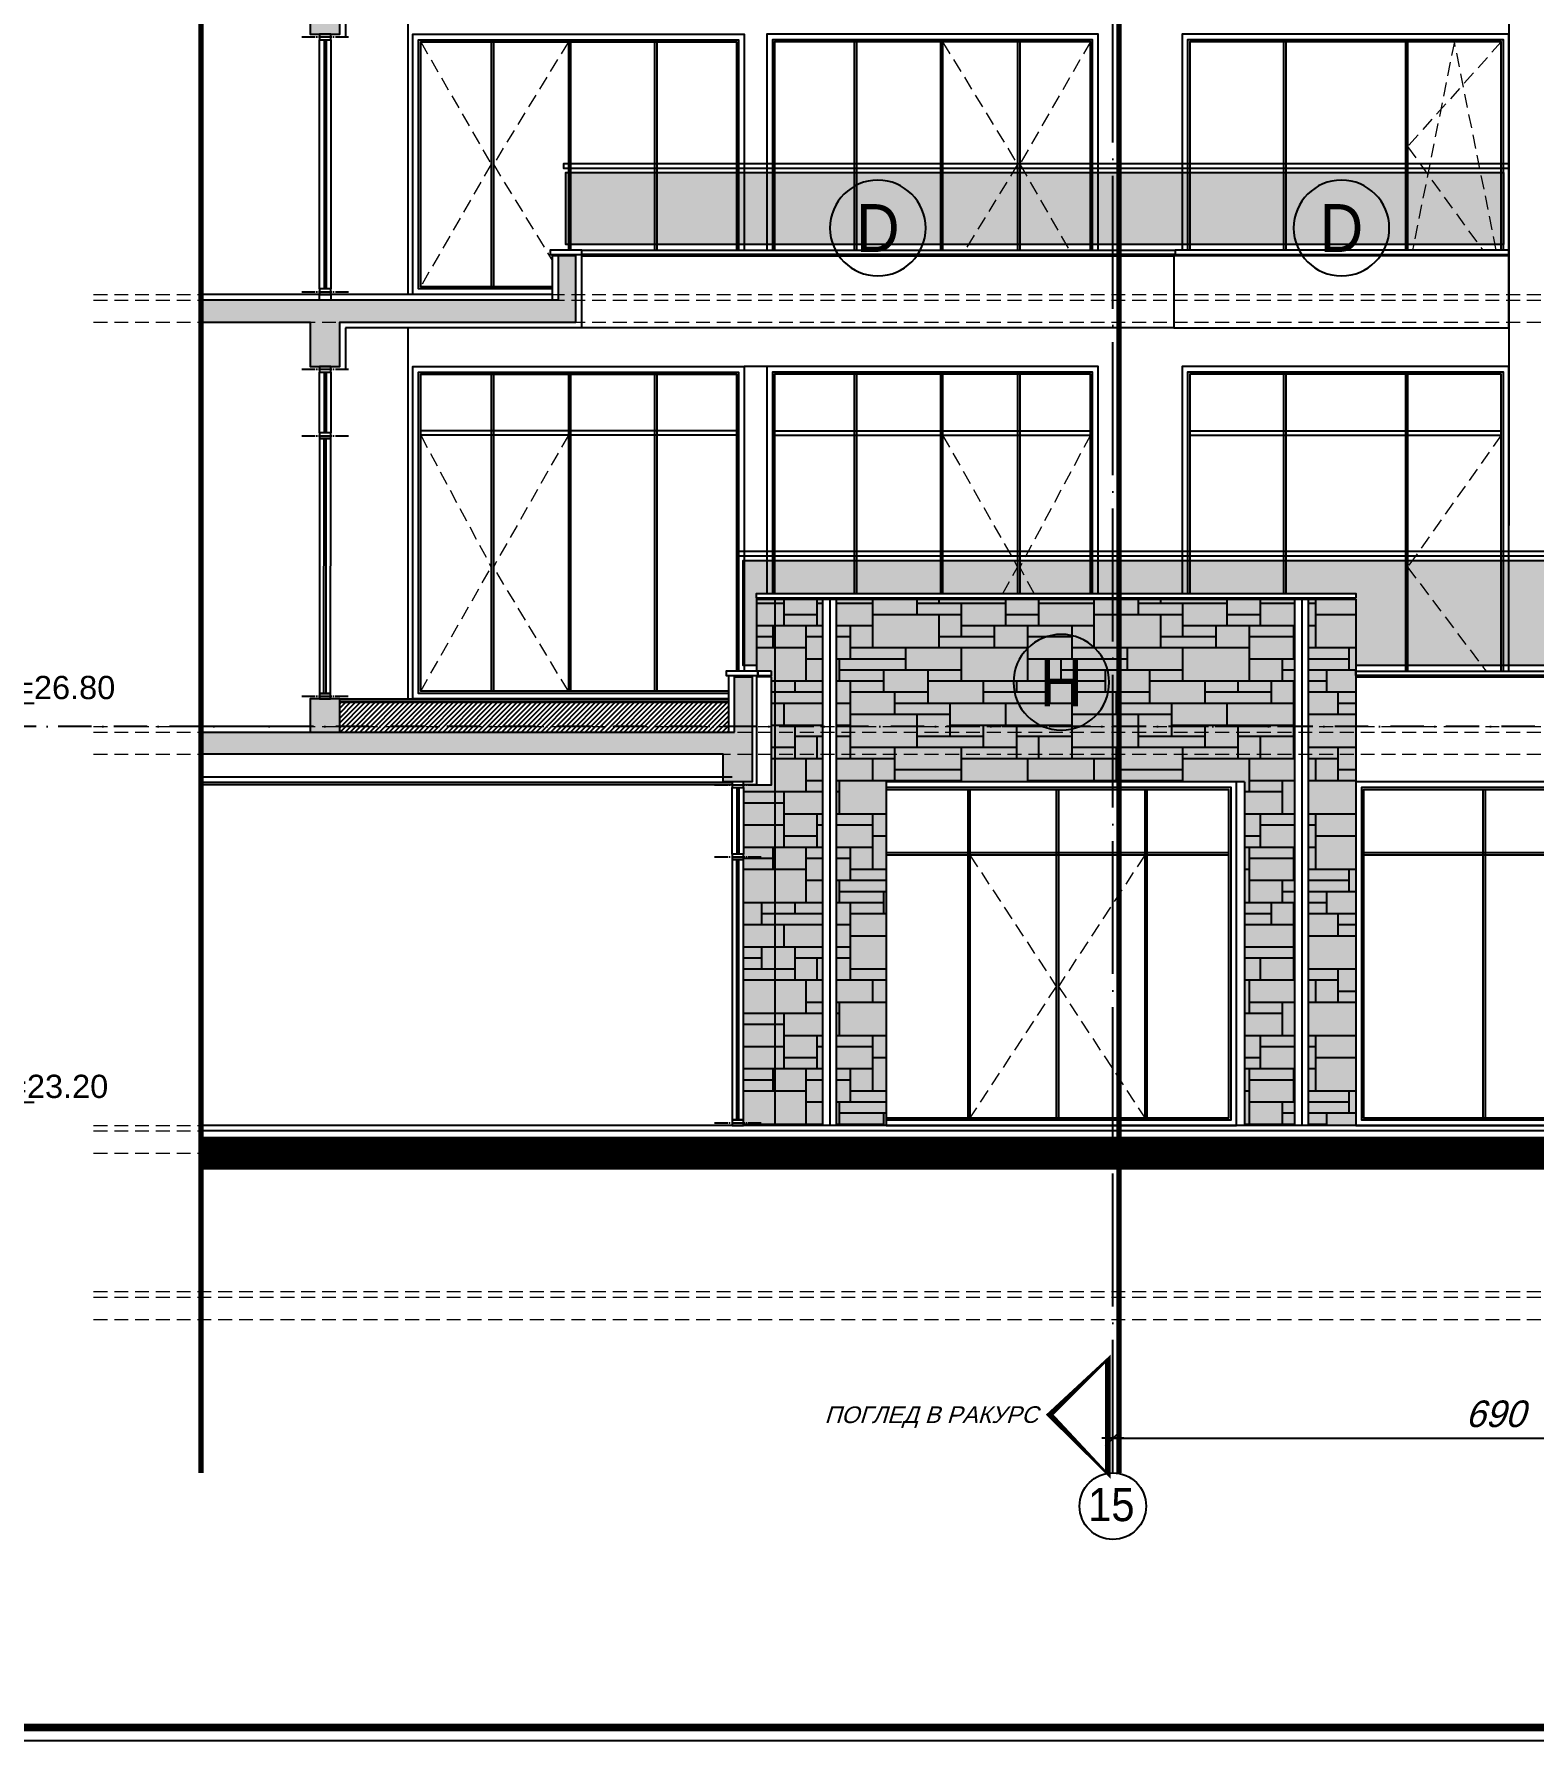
# Model space of a CAD drawing. Extents: x 9615146 to 9672346, y 4699603 to 4705703.
# Drawn here: x 9641663 to 9643017, y 4702703 to 4704244 of the extents above; entities that cross this region are included whole.
import ezdxf
from ezdxf.enums import TextEntityAlignment as Align

# ---------------------------------------------------------------- set-up
doc = ezdxf.new("R2010")
doc.units = 0
doc.header["$LTSCALE"] = 0.5
doc.header["$MEASUREMENT"] = 0
doc.header["$PDSIZE"] = -1
for name, pattern in [('ACAD_ISO04W100', [30, 24, -3, 0, -3]), ('DASHED', [0.75, 0.5, -0.25]), ('OSI1000', [5, 3, -1, 0, -1])]:
    doc.linetypes.add(name, pattern=pattern)
doc.layers.get('0').update_dxf_attribs({"color": 251, "linetype": 'CONTINUOUS'})
doc.layers.get('Defpoints').update_dxf_attribs({"color": 251, "linetype": 'CONTINUOUS'})
for name, color, linetype in [('_axis', 1, 'ACAD_ISO04W100'), ('_axis_num', 1, 'CONTINUOUS'), ('_dimension', 4, 'CONTINUOUS'), ('_dimension_evel', 4, 'CONTINUOUS'), ('_hatch', 9, 'CONTINUOUS'), ('_hatch_construction', 252, 'CONTINUOUS'), ('_table', 3, 'CONTINUOUS'), ('_text_spesif_window', 41, 'CONTINUOUS'), ('_text_table', 3, 'CONTINUOUS'), ('_view', 3, 'CONTINUOUS'), ('fasadi', 147, 'CONTINUOUS')]:
    doc.layers.add(name, color=color, linetype=linetype)
doc.layers.add('_punk', color=8, linetype='DASHED', lineweight=9)
doc.styles.add('HEB1', font='', dxfattribs={"width": 0.8, "oblique": 17})
doc.styles.add('POMESHTENIA', font='arial.ttf', dxfattribs={"width": 0.9})
doc.styles.add('WIN', font='swindos.shx', dxfattribs={"oblique": 17})
doc.styles.get('HEB1').set_extended_font_data('HebarU Cyr')
doc.dimstyles.new('dim_50', dxfattribs={"dimtxt": 24, "dimasz": 1, "dimexe": 30, "dimexo": 0, "dimgap": 10, "dimtad": 1, "dimdec": 1, "dimrnd": 0.5, "dimdsep": 46, "dimtxsty": 'WIN', "dimblk1": '1', "dimblk2": '1', "dimsah": 1, "dimcen": 15, "dimdle": 10, "dimse1": 1, "dimse2": 1, "dimadec": 0, "dimazin": 0, "dimtfac": 1, "dimtdec": 1, "dimtix": 1, "dimtmove": 2, "dimatfit": 3, "dimldrblk": '1', "dimfxl": 1, "dimtolj": 1, "dimarcsym": 0})
pattern_1 = [(0, (0, 2500), (1.5625, 3.125), [0, -3.125])]

# ---------------------------------------------------------------- blocks, each defined once
blk = doc.blocks.new('rtyre')
at = {"layer": '_dimension_evel', "ltscale": 20}
for p, q in [((-21.08991620464076, 37.79426300298655), (161.5563992843381, 37.79426284031797)), ((-21.08991621457972, 28.28064290881593), (-21.08991621457972, 26.78341123343125)), ((-21.08991621457972, 28.28064290881593), (2.484011929482222e-08, 28.28064289018948)), ((21.0899162642454, 28.28064287032612), (2.484011929482222e-08, 28.28064289018948)), ((21.0899162642454, 28.28064287032612), (21.08991626175703, 26.78341119617835)), ((-25.98991621100868, 21.88341124133149), (-43.67999989444797, 21.88341125623265)), ((-43.67999989444797, 21.88341125623265), (0, 0)), ((43.67999993170088, 21.88341117924574), (0, 0)), ((25.98991624826158, 21.88341119538381), (43.67999993170088, 21.88341117924574))]:
    blk.add_line(p, q, dxfattribs=at)
for centre, major_axis, ratio, start_param, end_param in [((-25.98991620603192, 26.78341123839346), (3.464823224053962, 3.464823224053962), 0.9999999998278931, 3.926990816057631, 5.497787142683389), ((25.98991625322378, 26.78341119245306), (-3.464823224673926, 3.464823224673926), 0.9999999994715169, 0.7853981629014264, 2.356194488915409)]:
    blk.add_ellipse(centre, major_axis=major_axis, ratio=ratio, start_param=start_param, end_param=end_param, dxfattribs=at)
at = {"layer": '_dimension_evel', "linetype": 'OSI1000', "ltscale": 20, "style": 'HEB1', "oblique": 359.9999999871126, "width": 0.79999999781503}
blk.add_attdef('+12.50', (3.974128048866987e-08, 44.24032013564283), '', height=41.99999997485429, rotation=359.9999999466392, dxfattribs=at)
blk = doc.blocks.new('1')
for p, q in [((0, 20), (0, -20)), ((-10, 0), (10, 0)), ((-7.071067811866669, -7.07106781186485), (7.071067811866669, 7.07106781186485))]:
    blk.add_line(p, q)
blk = doc.blocks.new('*D72')
at = {"layer": '_dimension', "color": 0, "lineweight": -2, "ltscale": 30, "transparency": 16777216}
blk.add_line((9642637.903403325, 4702976.445895948), (9643325.903403325, 4702976.445895948), dxfattribs=at)
at = {"layer": 'Defpoints', "color": 0, "ltscale": 30, "transparency": 16777216}
for p in [(9643326.903403325, 4702976.445895948), (9642636.903403325, 4702945.264943851), (9643326.903403325, 4702945.264943851)]:
    blk.add_point(p, dxfattribs=at)
at = {"layer": '_dimension', "color": 0, "lineweight": -2, "ltscale": 30, "transparency": 16777216, "rotation": 180}
blk.add_blockref('1', (9642636.903403325, 4702976.445895948), dxfattribs=at)
at = {"layer": '_dimension', "color": 0, "lineweight": -2, "ltscale": 30, "transparency": 16777216}
blk.add_blockref('1', (9643326.903403325, 4702976.445895948), dxfattribs=at)
at = {"layer": '_dimension', "color": 0, "ltscale": 30, "transparency": 16777216, "insert": (9642981.903403325, 4702998.445895948), "char_height": 24, "attachment_point": 5, "style": 'WIN'}
blk.add_mtext('\\A1;690', dxfattribs=at)
blk = doc.blocks.new('fghfdg')
at = {"layer": '_text_spesif_window'}
blk.add_circle((0, 0), 18, dxfattribs=at)
at = {"layer": '_text_spesif_window', "style": 'HEB1', "text_generation_flag": 6, "width": 0.7999999999992724}
blk.add_attdef('A', text='', height=18, rotation=179.9999998932783, dxfattribs=at).set_placement((-1.862645149230957e-09, -9.232262405566871), align=Align.CENTER)

msp = doc.modelspace()

# ---------------------------------------------------------------- hatches: boundary and pattern name
at = {"layer": '_hatch', "ltscale": 30, "true_color": 0xb4b09d}
h = msp.add_hatch(color=253, dxfattribs=at)
h.dxf.hatch_style = 1
h.paths.add_polyline_path([(9642387.114036072, 4703733.83811818), (9642387.114036074, 4703258.838118077), (9642432.167398492, 4703258.838118077), (9642432.16739849, 4703568.83811797), (9642748.562852377, 4703568.83811797), (9642755.732456155, 4703568.83811797), (9642755.732456157, 4703258.838118077), (9642800.785818573, 4703258.838118078), (9642800.785818573, 4703733.838118182)])
h.paths.add_polyline_path([(9642813.073099, 4703258.838118077), (9642856.162819035, 4703258.838118077), (9642856.162819035, 4703568.838117971), (9642856.162819035, 4703733.838118181), (9642813.073099006, 4703733.838118181)])
h.paths.add_polyline_path([(9642331.737035146, 4703258.838118077), (9642374.82675518, 4703258.838118077), (9642374.82675518, 4703733.838118181), (9642331.737035144, 4703733.838118181)])
h.paths.add_polyline_path([(9642331.737035146, 4703733.83811818), (9642315.10032764, 4703733.838118181), (9642315.10032764, 4703668.896174594), (9642316.528925667, 4703668.896174593), (9642328.843322383, 4703668.896174593), (9642328.843322385, 4703664.838118077), (9642328.843322381, 4703566.338117965), (9642315.10032764, 4703566.338117965), (9642303.403084397, 4703566.338117973), (9642303.403084395, 4703563.838117966), (9642303.403084341, 4703503.838117449), (9642303.403084341, 4703498.83811745), (9642303.403084395, 4703263.838118076), (9642303.403084397, 4703258.838118078), (9642331.737035144, 4703258.838118077)])
at = {"layer": '_hatch_construction', "ltscale": 40}
h = msp.add_hatch(dxfattribs=at)
h.set_pattern_fill('CUTSTONE', color=250, scale=200, style=0, pattern_type=2)
h.set_pattern_definition([(0, (0, 0), (0, 200), [150, -50]), (0, (0, 10), (0, 200), [-60, 60, -30, 50]), (0, (0, 20), (0, 200), [-90, 110]), (0, (0, 30), (0, 200), [90, -110]), (0, (0, 40), (0, 200), [-40, 160]), (0, (0, 50), (0, 200), [70, -50, 60, -20]), (0, (70, 60), (0, 200), [160, -40]), (0, (-10, 70), (0, 200), [110, -90]), (0, (-40, 80), (0, 200), [90, -110]), (0, (0, 90), (0, 200), [160, -40]), (0, (0, 100), (0, 200), [-80, 50, -30, 40]), (0, (100, 110), (0, 200), [120, -80]), (0, (20, 120), (0, 200), [80, -40, 30, -50]), (0, (60, 130), (0, 200), [80, -30, 50, -40]), (0, (140, 140), (0, 200), [120, -80]), (0, (60, 150), (0, 200), [80, -120]), (0, (100, 160), (0, 200), [90, -110]), (0, (100, 170), (0, 200), [-60, 140]), (0, (40, 180), (0, 200), [60, -140]), (0, (100, 190), (0, 200), [140, -60]), (90, (0, 80), (-200, 1.224646799147353e-14), [30, -80, 70, -20]), (90, (20, 90), (-200, 1.224646799147353e-14), [50, -30, 20, -100]), (90, (30, 50), (-200, 1.224646799147353e-14), [20, -180]), (90, (40, 30), (-200, 1.224646799147353e-14), [20, -120, 30, -30]), (90, (50, 70), (-200, 1.224646799147353e-14), [20, -180]), (90, (60, 0), (-200, 1.224646799147353e-14), [30, -90, 50, -30]), (90, (70, 40), (-200, 1.224646799147353e-14), [30, -170]), (90, (80, 90), (-200, 1.224646799147353e-14), [30, -10, 20, -140]), (90, (90, 10), (-200, 1.224646799147353e-14), [30, -170]), (90, (100, 60), (-200, 1.224646799147353e-14), [30, -10, 30, -20, 50, -60]), (90, (120, 60), (-200, 1.224646799147353e-14), [-140, 20, -20, 20]), (90, (130, 90), (-200, 1.224646799147353e-14), [20, -180]), (90, (140, 20), (-200, 1.224646799147353e-14), [20, -70, 50, -60]), (90, (150, 50), (-200, 1.224646799147353e-14), [10, -130, 30, -30]), (90, (160, 60), (-200, 1.224646799147353e-14), [50, -50, 30, -70]), (90, (170, 110), (-200, 1.224646799147353e-14), [30, -50, 20, -100]), (90, (180, 40), (-200, 1.224646799147353e-14), [20, -180]), (90, (190, 60), (-200, 1.224646799147353e-14), [20, -60, 30, -90])])
h.paths.add_polyline_path([(9642387.114036072, 4703733.83811818), (9642387.114036074, 4703258.838118077), (9642432.167398492, 4703258.838118077), (9642432.16739849, 4703568.83811797), (9642748.562852377, 4703568.83811797), (9642755.732456155, 4703568.83811797), (9642755.732456157, 4703258.838118077), (9642800.785818573, 4703258.838118078), (9642800.785818573, 4703733.838118182)])
h.paths.add_polyline_path([(9642813.073099, 4703258.838118077), (9642856.162819035, 4703258.838118077), (9642856.162819035, 4703568.838117971), (9642856.162819035, 4703733.838118181), (9642813.073099006, 4703733.838118181)])
h.paths.add_polyline_path([(9642331.737035146, 4703258.838118077), (9642374.82675518, 4703258.838118077), (9642374.82675518, 4703733.838118181), (9642331.737035144, 4703733.838118181)])
h.paths.add_polyline_path([(9642331.737035146, 4703733.83811818), (9642315.10032764, 4703733.838118181), (9642315.10032764, 4703668.896174594), (9642316.528925667, 4703668.896174593), (9642328.843322383, 4703668.896174593), (9642328.843322385, 4703664.838118077), (9642328.843322381, 4703566.338117965), (9642315.10032764, 4703566.338117965), (9642303.403084397, 4703566.338117973), (9642303.403084395, 4703563.838117966), (9642303.403084341, 4703503.838117449), (9642303.403084341, 4703498.83811745), (9642303.403084395, 4703263.838118076), (9642303.403084397, 4703258.838118078), (9642331.737035144, 4703258.838118077)])
at = {"layer": 'fasadi', "ltscale": 40}
h = msp.add_hatch(color=256, dxfattribs=at)
h.paths.add_polyline_path([(9641813.797236906, 4704303.838118318), (9642136.171985136, 4704303.838118318), (9642152.134651719, 4704303.838118315), (9642152.134651717, 4704283.83811824), (9641813.797236906, 4704283.83811832)])
h.paths.add_polyline_path([(9641912.394661408, 4704283.838118295), (9641938.999102656, 4704283.838118289), (9641938.999102656, 4704243.838118721), (9641912.394661408, 4704243.838118722)])
h.paths.add_polyline_path([(9642136.171985136, 4704343.838117443), (9642152.134651719, 4704343.838117443), (9642152.134651719, 4704308.838118239), (9642136.171985138, 4704308.838118242)])
h.paths.add_polyline_path([(9642136.171985134, 4704308.838118244), (9642152.134651719, 4704308.83811824), (9642152.13465172, 4704303.83811824), (9642136.171985138, 4704303.838118244)])
h = msp.add_hatch(dxfattribs=at)
h.set_pattern_fill('DOTS', color=256, scale=50, style=0)
h.set_pattern_definition(pattern_1)
h.paths.add_polyline_path([(9642143.153318435, 4704118.838117451), (9642143.153318435, 4704053.83811745), (9642636.90340363, 4704053.83811745), (9642636.903403651, 4704118.83811745)])
h = msp.add_hatch(dxfattribs=at)
h.set_pattern_fill('DOTS', color=256, scale=50, style=0)
h.set_pattern_definition(pattern_1)
h.paths.add_polyline_path([(9642989.40339027, 4704118.83811745), (9642642.421183677, 4704118.83811745), (9642642.421183677, 4704053.83811745), (9642989.40339027, 4704053.83811745)])
h.paths.add_polyline_path([(9642642.421183676, 4704118.83811745), (9642636.903403817, 4704118.83811745), (9642636.903403798, 4704053.83811745), (9642642.421183676, 4704053.83811745)])
h = msp.add_hatch(color=256, dxfattribs=at)
h.paths.add_polyline_path([(9641813.797236906, 4704003.838118318), (9642136.171985136, 4704003.838118318), (9642152.134651719, 4704003.838118315), (9642152.134651717, 4703983.83811824), (9641813.797236906, 4703983.83811832)])
h.paths.add_polyline_path([(9641912.394661408, 4703983.838118295), (9641938.999102656, 4703983.838118289), (9641938.999102656, 4703943.838118721), (9641912.394661408, 4703943.838118722)])
h.paths.add_polyline_path([(9642136.171985136, 4704043.838117443), (9642152.134651719, 4704043.838117443), (9642152.134651719, 4704008.838118239), (9642136.171985138, 4704008.838118242)])
h.paths.add_polyline_path([(9642136.171985134, 4704008.838118244), (9642152.134651719, 4704008.83811824), (9642152.13465172, 4704003.83811824), (9642136.171985138, 4704003.838118244)])
h = msp.add_hatch(dxfattribs=at)
h.set_pattern_fill('DOTS', color=256, scale=50, style=0)
h.set_pattern_definition([(180, (19281279.64699242, 3100), (-1.5625, 3.125), [0, -3.125])])
h.paths.add_polyline_path([(9642303.226703512, 4703768.89617436), (9642636.903403353, 4703768.89617436), (9642636.903403351, 4703738.838118182), (9642315.100327643, 4703738.838118182), (9642315.100327644, 4703673.896174359), (9642303.22670351, 4703673.89617436)])
h = msp.add_hatch(dxfattribs=at)
h.set_pattern_fill('DOTS', color=256, scale=50, style=0)
h.set_pattern_definition([(180, (19281279.6469929, 3100), (-1.5625, 3.125), [0, -3.125])])
h.paths.add_polyline_path([(9642856.162819514, 4703738.838118182), (9642636.903403834, 4703738.838118182), (9642636.903403834, 4703768.89617436), (9643304.40340528, 4703768.896174361), (9643304.403405285, 4703673.896174361), (9642856.162819516, 4703673.896174361)])
h = msp.add_hatch(color=256, dxfattribs=at)
h.dxf.hatch_style = 1
h.paths.add_polyline_path([(9641813.797236906, 4703613.838118317), (9642295.245370219, 4703613.838118375), (9642311.208036806, 4703613.83811837), (9642311.208036806, 4703593.838118202), (9641813.797236906, 4703593.838118317)])
h.paths.add_polyline_path([(9642285.245370219, 4703593.838118208), (9642311.208036806, 4703593.838118202), (9642311.208036808, 4703568.838117971), (9642285.245370219, 4703568.838117971)])
h.paths.add_polyline_path([(9642295.245370217, 4703618.838118202), (9642311.208036805, 4703618.838118198), (9642311.208036806, 4703613.838118202), (9642295.245370219, 4703613.838118206)])
h.paths.add_polyline_path([(9642295.245370219, 4703663.838118077), (9642311.208036805, 4703663.838118078), (9642311.208036806, 4703618.838118197), (9642295.245370219, 4703618.838118201)])
h.paths.add_polyline_path([(9641912.394661324, 4703643.83811821), (9641938.999102656, 4703643.83811821), (9641938.999102654, 4703618.838118282), (9641912.394661324, 4703618.838118289)])
h.paths.add_polyline_path([(9641912.394661322, 4703618.838118288), (9641938.999102656, 4703618.838118281), (9641938.999102654, 4703613.838118332), (9641912.394661324, 4703613.838118328)])
h = msp.add_hatch(dxfattribs=at)
h.set_pattern_fill('ANSI31', color=256, scale=25, style=0)
h.set_pattern_definition([(45, (0, 3100), (-2.209708691207961, 2.209708691207961), [])])
h.paths.add_polyline_path([(9642289.924481355, 4703640.838118195), (9642289.924481355, 4703618.838118203), (9641938.999102656, 4703618.838118281), (9641938.999102656, 4703640.83811767)])
h.paths.add_polyline_path([(9642289.924481355, 4703618.838118202), (9642289.924481353, 4703613.838118375), (9641938.999102654, 4703613.838118332), (9641938.999102654, 4703618.838118282)])

# ---------------------------------------------------------------- linework, layer by layer
at = {"layer": '_axis', "ltscale": 10}
msp.add_line((9642636.903403325, 4702945.264943851), (9642636.903404, 4705388.083975499), dxfattribs=at)
at = {"layer": '_axis'}
for p, q in [((9641904.93063676, 4704241.338118722), (9641946.815889053, 4704241.338118714)), ((9641904.930636706, 4704011.338118293), (9641946.815888999, 4704011.33811829)), ((9641904.93063676, 4703941.338118722), (9641946.815889053, 4703941.338118714)), ((9641904.930636704, 4703881.338118202), (9641946.815888997, 4703881.338118198)), ((9641904.754255831, 4703646.33811821), (9641946.639508124, 4703646.338118207)), ((9642277.46045824, 4703566.338117972), (9642319.345710533, 4703566.338117965)), ((9642277.460458184, 4703501.338117452), (9642319.345710477, 4703501.338117449)), ((9642277.46045824, 4703261.338118078), (9642319.345710533, 4703261.338118074))]:
    msp.add_line(p, q, dxfattribs=at)
at = {"layer": '_axis_num'}
msp.add_circle((9642636.903403318, 4702915.264944231), 30, dxfattribs=at)
at = {"layer": '_dimension_evel', "linetype": 'OSI1000', "ltscale": 20}
msp.add_line((9650232.04528398, 4703618.838118382), (9641548.253517205, 4703618.838118402), dxfattribs=at)
at = {"layer": '_dimension_evel', "linetype": 'OSI1000', "ltscale": 20, "const_width": 5.000000000000002}
for points in [[(9641813.797236906, 4702945.264944139), (9641813.797236906, 4705388.083975702)], [(9642642.421183676, 4702945.264944139), (9642642.421183676, 4705388.083975702)]]:
    msp.add_lwpolyline(points, dxfattribs=at)
msp.add_lwpolyline([(9642632.421183623, 4702945.264944137), (9642579.921183646, 4702997.764944152), (9642632.421183668, 4703050.264944131)], close=True, dxfattribs=at)
at = {"layer": '_hatch', "color": 252, "ltscale": 10, "const_width": 30.00000000000001}
msp.add_lwpolyline([(9649930.291744368, 4703083.838117131), (9643284.403404808, 4703083.838117975), (9643284.403404804, 4703233.838118077), (9641813.797236903, 4703233.838118077)], dxfattribs=at)
at = {"layer": '_punk', "ltscale": 50}
for p, q in [((9642012.101497935, 4704236.838116977), (9642075.777305381, 4704126.338117588)), ((9642145.40523303, 4704236.838116977), (9642077.777305381, 4704126.338117588)), ((9642483.257586788, 4704236.838116977), (9642550.885514436, 4704126.338117588)), ((9642616.561321883, 4704236.838116977), (9642552.885514436, 4704126.338117588)), ((9642987.403390331, 4704236.838117642), (9642902.903362233, 4704142.33811767)), ((9642945.153376296, 4704236.838117657), (9642907.300422488, 4704048.83811767)), ((9642983.006329987, 4704048.838117648), (9642945.153376296, 4704236.838117657)), ((9642902.903362233, 4704142.33811767), (9642970.720981294, 4704048.83811765)), ((9642075.777305381, 4704126.338117588), (9642012.101497935, 4704015.8381182)), ((9642077.777305381, 4704126.338117588), (9642130.851096272, 4704039.618709422)), ((9642550.885514436, 4704126.338117588), (9642503.45416212, 4704048.838117452)), ((9642552.885514436, 4704126.338117588), (9642597.545017721, 4704048.838117452)), ((9641716.875990322, 4704008.838118257), (9650039.317684485, 4704008.838117066)), ((9641716.875990322, 4704003.838118257), (9650039.317684485, 4704003.838117068)), ((9641716.87599032, 4703983.838118257), (9650039.317684485, 4703983.838117066)), ((9642012.101497937, 4703881.838118198), (9642075.777305381, 4703762.838118227)), ((9642145.40523303, 4703881.838118198), (9642077.777305381, 4703762.838118227)), ((9642483.257586788, 4703881.838118198), (9642550.885514436, 4703762.838118227)), ((9642616.56132188, 4703881.838118198), (9642552.885514436, 4703762.838118227)), ((9642987.40339032, 4703881.838118115), (9642902.903362228, 4703762.838118221)), ((9642012.101497935, 4703650.83811821), (9642075.777305381, 4703762.838118227)), ((9642145.40523303, 4703650.83811821), (9642077.777305381, 4703762.838118227)), ((9642537.532380879, 4703738.838118181), (9642550.885514436, 4703762.838118227)), ((9642565.727694118, 4703738.838118181), (9642552.885514436, 4703762.838118227)), ((9642902.903362228, 4703762.838118221), (9642973.779227031, 4703668.896174593)), ((9641716.875990534, 4703618.838118375), (9643489.381005201, 4703618.838117931)), ((9641716.875990534, 4703613.838118375), (9643489.381005201, 4703613.838117931)), ((9641716.875990532, 4703593.838118373), (9643489.381005203, 4703593.83811793)), ((9642507.912957769, 4703502.838117461), (9642585.780309455, 4703384.338117819)), ((9642665.647661142, 4703502.838117461), (9642587.780309455, 4703384.338117819)), ((9642585.780309455, 4703384.338117819), (9642507.912957769, 4703265.838118176)), ((9642587.780309455, 4703384.338117819), (9642665.647661142, 4703265.838118176)), ((9641716.875990534, 4703258.838118375), (9643489.381005201, 4703258.838117931)), ((9641716.875990534, 4703253.838118375), (9643489.381005201, 4703253.83811793)), ((9641716.875990532, 4703233.838118373), (9643489.381005203, 4703233.838117928)), ((9641716.87599053, 4703108.838117791), (9649169.403383011, 4703108.838117791)), ((9641716.87599053, 4703103.83811779), (9649169.403383011, 4703103.838117791)), ((9641716.87599053, 4703083.838117791), (9649169.403383011, 4703083.838117791))]:
    msp.add_line(p, q, dxfattribs=at)
at = {"layer": '_table', "ltscale": 10}
msp.add_lwpolyline([(9641346.02944655, 4705703.380101887), (9651646.029446546, 4705703.380101884), (9651646.029446548, 4702703.380101882), (9641346.029446552, 4702703.380101885)], close=True, dxfattribs=at)
msp.add_lwpolyline([(9641497.713657077, 4705691.380101887, 6.842105263157892, 6.842105263157892, 0), (9651634.029446548, 4705691.380101883, 6.842105263157892, 6.842105263157892, 0), (9651634.029446546, 4702715.380101881, 6.842105263157892, 6.842105263157892, 0), (9641497.713657077, 4702715.380101889, 6.842105263157892, 6.842105263157892, 0)], format="xyseb", close=True, dxfattribs=at)
at = {"layer": 'fasadi', "ltscale": 40}
for p, q in [((9642994.40339337, 4704878.838117372), (9642994.40339337, 4703800.458565532)), ((9641944.319991585, 4704278.838117442), (9641944.319991585, 4704241.338118714)), ((9642000.581081567, 4704278.838117442), (9642000.581081504, 4704008.838118275)), ((9641924.873262918, 4704238.838118718), (9641924.873262858, 4704013.83811829)), ((9641926.873262916, 4704238.838118718), (9641926.873262858, 4704013.838118291)), ((9642075.777305381, 4704236.838116977), (9642075.777305381, 4704015.8381182)), ((9642077.777305381, 4704236.838116977), (9642077.777305381, 4704015.8381182)), ((9642145.40523303, 4704236.838116977), (9642145.40523303, 4704048.838117453)), ((9642147.40523303, 4704236.838116977), (9642147.40523303, 4704048.838117453)), ((9642223.224680914, 4704236.838116977), (9642223.224680914, 4704048.838117453)), ((9642225.224680914, 4704236.838116977), (9642225.224680912, 4704048.838117453)), ((9642403.438138904, 4704236.838116977), (9642403.438138902, 4704048.838117452)), ((9642405.438138904, 4704236.838116977), (9642405.438138902, 4704048.838117452)), ((9642481.257586788, 4704236.838116977), (9642481.257586788, 4704048.838117452)), ((9642483.257586788, 4704236.838116977), (9642483.257586787, 4704048.838117452)), ((9642550.885514436, 4704236.838116977), (9642550.885514436, 4704048.838117452)), ((9642552.885514436, 4704236.838116977), (9642552.885514434, 4704048.838117452)), ((9642790.903362267, 4704238.838117763), (9642790.903362202, 4704048.838117709)), ((9642792.903362265, 4704238.838117767), (9642792.903362203, 4704048.838117708)), ((9642900.903362269, 4704238.838117672), (9642900.903362202, 4704048.838117672)), ((9642902.903362267, 4704238.838117668), (9642902.903362205, 4704048.83811767)), ((9642136.171985136, 4704043.838117443), (9642130.851096272, 4704043.838117443)), ((9642130.851096272, 4704043.838117443), (9642130.851096272, 4704003.838118318)), ((9642136.171985136, 4704043.838117443), (9642130.851096272, 4704043.838117443)), ((9642130.851096272, 4704008.8381182), (9641813.797236906, 4704008.838118201)), ((9642157.455540575, 4703978.838117441), (9641944.319991585, 4703978.838117442)), ((9641944.319991585, 4703978.838117442), (9641944.319991585, 4703941.338118714)), ((9642000.581081567, 4703978.838117442), (9642000.581081504, 4703643.83811821)), ((9642324.570810812, 4703943.838116977), (9642304.092009006, 4703943.838116977)), ((9641924.873262918, 4703938.838118718), (9641924.873262856, 4703883.838118198)), ((9641926.873262916, 4703938.838118718), (9641926.873262856, 4703883.8381182)), ((9642075.777305381, 4703936.838116977), (9642075.777305381, 4703650.83811821)), ((9642077.777305381, 4703936.838116977), (9642077.777305381, 4703650.83811821)), ((9642145.40523303, 4703936.838116977), (9642145.40523303, 4703650.83811821)), ((9642147.40523303, 4703936.838116977), (9642147.40523303, 4703650.83811821)), ((9642223.224680914, 4703936.838116977), (9642223.224680914, 4703650.83811821)), ((9642225.224680914, 4703936.838116977), (9642225.224680912, 4703650.83811821)), ((9642403.438138904, 4703936.838116977), (9642403.438138902, 4703738.838118181)), ((9642405.438138904, 4703936.838116977), (9642405.438138902, 4703738.838118181)), ((9642481.257586788, 4703936.838116977), (9642481.257586788, 4703738.838118181)), ((9642483.257586788, 4703936.838116977), (9642483.257586787, 4703738.838118181)), ((9642550.885514436, 4703936.838116977), (9642550.885514436, 4703738.838118181)), ((9642552.885514436, 4703936.838116977), (9642552.885514434, 4703738.838118181)), ((9642790.903362267, 4703936.838117763), (9642790.903362202, 4703738.838118182)), ((9642792.903362265, 4703936.838117767), (9642792.903362203, 4703738.838118181)), ((9642900.903362269, 4703936.838117672), (9642900.903362202, 4703668.896174621)), ((9642900.903362269, 4703936.838117672), (9642900.903362194, 4703668.896174593)), ((9642902.903362267, 4703936.838117668), (9642902.903362205, 4703668.896174619)), ((9642297.092009006, 4703885.838118198), (9642012.101497935, 4703885.838118198)), ((9642297.092009006, 4703881.838118198), (9642012.101497935, 4703881.838118198)), ((9642331.570810812, 4703885.838118198), (9642616.561321883, 4703885.838118198)), ((9642331.570810812, 4703881.838118198), (9642616.561321883, 4703881.838118198)), ((9642706.403698519, 4703885.838118115), (9642987.40339032, 4703885.838118115)), ((9642706.403698519, 4703881.838118115), (9642987.40339032, 4703881.838118115)), ((9641924.696881989, 4703648.838118207), (9641924.873262856, 4703878.838118198)), ((9641926.696881987, 4703648.838118207), (9641926.873262856, 4703878.838118196)), ((9642315.100327643, 4703733.838118181), (9642856.162819035, 4703733.838118182)), ((9642315.100327643, 4703733.838118181), (9642315.100327643, 4703668.896174593)), ((9642331.737035146, 4703733.838118182), (9642331.737035146, 4703258.838118198)), ((9642374.826755177, 4703733.838118181), (9642374.826755177, 4703258.838118187)), ((9642381.37827171, 4703733.838118181), (9642381.37827171, 4703258.838118185)), ((9642387.114036072, 4703733.838118182), (9642387.114036074, 4703258.838118184)), ((9642800.785818573, 4703733.838118182), (9642800.785818573, 4703258.83811809)), ((9642807.33733487, 4703733.838118182), (9642807.337334868, 4703258.838118088)), ((9642813.073099004, 4703733.838118182), (9642813.073099002, 4703258.838118086)), ((9642856.162819035, 4703733.838118182), (9642856.162819035, 4703258.838118077)), ((9642289.924481355, 4703664.838118077), (9642289.924481355, 4703613.838118374)), ((9642315.100327643, 4703664.838118077), (9642315.100327643, 4703663.838118077)), ((9642856.162819035, 4703663.838118077), (9643309.403404804, 4703663.838118077)), ((9641938.999102656, 4703643.83811821), (9642289.924481355, 4703643.83811821)), ((9641938.999102658, 4703641.838117665), (9642289.924481357, 4703641.838118208)), ((9641938.999102658, 4703641.83811767), (9642289.924481353, 4703641.838118195)), ((9641938.999102656, 4703640.83811767), (9642289.92448135, 4703640.838118195)), ((9641912.394661324, 4703618.838118288), (9641813.797236905, 4703618.83811829)), ((9642293.4030844, 4703573.338117968), (9641813.797236903, 4703573.338117965)), ((9642293.4030844, 4703568.338117968), (9641813.797236903, 4703568.338117965)), ((9642293.4030844, 4703566.338117968), (9641813.797236903, 4703566.338117965)), ((9642297.403084397, 4703563.838117968), (9642297.403084336, 4703503.838117449)), ((9642299.403084395, 4703563.838117968), (9642299.403084336, 4703503.83811745)), ((9642315.10032764, 4703566.338117961), (9642303.403084395, 4703566.338117972)), ((9642755.732456157, 4703568.83811797), (9642432.16739849, 4703568.838117971)), ((9642432.16739849, 4703568.838117971), (9642432.16739849, 4703258.838118175)), ((9642505.912957769, 4703561.83811797), (9642505.912957769, 4703265.838118176)), ((9642507.912957769, 4703561.83811797), (9642507.912957769, 4703265.838118176)), ((9642585.780309455, 4703561.83811797), (9642585.780309455, 4703265.838118176)), ((9642587.780309455, 4703561.83811797), (9642587.780309455, 4703265.838118176)), ((9642665.647599094, 4703561.83811797), (9642665.647599094, 4703265.838118176)), ((9642667.647599094, 4703561.83811797), (9642667.647599094, 4703265.838118176)), ((9642755.732456157, 4703568.83811797), (9642755.732456155, 4703258.8381181)), ((9642970.903402593, 4703561.838117971), (9642970.903402628, 4703265.838118077)), ((9642972.903402593, 4703561.838117971), (9642972.903402628, 4703265.838118077)), ((9642297.403084397, 4703263.838118074), (9642297.403084336, 4703498.838117449)), ((9642299.403084395, 4703263.838118074), (9642299.403084336, 4703498.838117447)), ((9642741.562852377, 4703504.838117462), (9642432.16739849, 4703504.838117462)), ((9642741.562852377, 4703502.838117462), (9642432.16739849, 4703502.838117461)), ((9643302.403404804, 4703504.838117462), (9642863.162819035, 4703504.838117462)), ((9643302.403404804, 4703502.838117462), (9642863.162819035, 4703502.838117462))]:
    msp.add_line(p, q, dxfattribs=at)
for points in [[(9642152.134651719, 4704283.838118228), (9642152.134651719, 4704343.838117443), (9642136.171985136, 4704343.838117443), (9642136.171985136, 4704303.838118318), (9641813.797236906, 4704303.838118318), (9641813.797236906, 4704283.838118228), (9641912.394661408, 4704283.838118228), (9641912.394661408, 4704243.838118721), (9641938.999102656, 4704243.838118721), (9641938.999102656, 4704283.838118228), (9642152.134651719, 4704283.838118228)], [(9642130.851096272, 4704008.8381182), (9642005.101497935, 4704008.8381182), (9642005.101497935, 4704243.838116977), (9642304.092009006, 4704243.838116977), (9642304.092009006, 4704048.838117452)], [(9642130.851096272, 4704013.8381182), (9642010.101497935, 4704013.8381182), (9642010.101497935, 4704238.838116977), (9642299.092009006, 4704238.838116977), (9642299.092009006, 4704048.838117452)], [(9642130.851096272, 4704015.8381182), (9642012.101497935, 4704015.8381182), (9642012.101497935, 4704236.838116977), (9642297.092009006, 4704236.838116977), (9642297.092009006, 4704048.838117452)], [(9642623.561321883, 4704048.838117452), (9642623.561321883, 4704243.838116977), (9642324.570810812, 4704243.838116977), (9642324.570810812, 4704048.838117452)], [(9642618.561321883, 4704048.838117452), (9642618.561321883, 4704238.838116977), (9642329.570810812, 4704238.838116977), (9642329.570810812, 4704048.838117452)], [(9642616.561321883, 4704048.838117452), (9642616.561321883, 4704236.838116977), (9642331.570810812, 4704236.838116977), (9642331.570810812, 4704048.838117452)], [(9642994.403390272, 4704048.838117644), (9642994.403390331, 4704243.83811764), (9642699.403698536, 4704243.838117734), (9642699.40369847, 4704048.838117734)], [(9642989.403390268, 4704048.838117644), (9642989.403390333, 4704238.838117646), (9642704.403698532, 4704238.838117734), (9642704.40369847, 4704048.838117735)], [(9642987.403390272, 4704048.838117646), (9642987.403390331, 4704236.838117642), (9642706.403698534, 4704236.838117734), (9642706.403698474, 4704048.838117734)], [(9642152.134651719, 4703983.838118228), (9642152.134651719, 4704043.838117443), (9642136.171985136, 4704043.838117443), (9642136.171985136, 4704003.838118318), (9641813.797236906, 4704003.838118318), (9641813.797236906, 4703983.838118228), (9641912.394661408, 4703983.838118228), (9641912.394661408, 4703943.838118721), (9641938.999102656, 4703943.838118721), (9641938.999102656, 4703983.838118228), (9642152.134651719, 4703983.838118228)], [(9642289.924481355, 4703643.83811821), (9642005.101497933, 4703643.83811821), (9642005.101497935, 4703943.838116977), (9642304.092009006, 4703943.838116977), (9642304.092009006, 4703668.896174593)], [(9642623.561321883, 4703738.838117899), (9642623.561321883, 4703943.838116977), (9642324.570810812, 4703943.838116977), (9642324.570810812, 4703738.838118181)], [(9642994.403390272, 4703668.896174593), (9642994.403390331, 4703943.83811764), (9642699.403698536, 4703943.838117734), (9642699.40369847, 4703738.838118181)], [(9642289.924481355, 4703648.83811821), (9642010.101497935, 4703648.83811821), (9642010.101497935, 4703938.838116977), (9642299.092009006, 4703938.838116977), (9642299.092009006, 4703668.896174593)], [(9642289.924481355, 4703650.83811821), (9642012.101497935, 4703650.83811821), (9642012.101497935, 4703936.838116977), (9642297.092009006, 4703936.838116977), (9642297.092009006, 4703668.896174593)], [(9642618.561321883, 4703738.838117899), (9642618.561321883, 4703938.838116977), (9642329.570810812, 4703938.838116977), (9642329.570810812, 4703738.838118181)], [(9642616.561321883, 4703738.838117899), (9642616.561321883, 4703936.838116977), (9642331.570810812, 4703936.838116977), (9642331.570810812, 4703738.838118181)], [(9642989.403390268, 4703668.896174593), (9642989.403390333, 4703938.838117646), (9642704.403698532, 4703938.838117734), (9642704.40369847, 4703738.838118182)], [(9642987.403390272, 4703668.896174595), (9642987.403390331, 4703936.838117642), (9642706.403698534, 4703936.838117734), (9642706.403698474, 4703738.838118181)], [(9642315.100328123, 4703673.89617436), (9642303.226703992, 4703673.89617436), (9642303.226703992, 4703768.89617436), (9643304.403405283, 4703768.896174361), (9643304.403405283, 4703673.896174361), (9642856.162819516, 4703673.896174361)], [(9642295.245370219, 4703613.838118375), (9642295.245370219, 4703663.838118077), (9642311.208036806, 4703663.838118077), (9642311.208036806, 4703568.838117971), (9642285.245370219, 4703568.838117971), (9642285.245370219, 4703593.838118201), (9641813.797236906, 4703593.838118316), (9641813.797236906, 4703613.838118317), (9642295.245370219, 4703613.838118375)], [(9642432.16739849, 4703258.838118176), (9642748.562852377, 4703258.838118176), (9642748.562852377, 4703568.83811797), (9642432.16739849, 4703568.83811797)], [(9642432.16739849, 4703263.838118176), (9642743.562852377, 4703263.838118176), (9642743.562852377, 4703563.83811797), (9642432.16739849, 4703563.83811797)], [(9642432.16739849, 4703265.838118176), (9642741.562852377, 4703265.838118176), (9642741.562852377, 4703561.83811797), (9642432.16739849, 4703561.83811797)], [(9649930.291744374, 4703108.838117131), (9643309.403404806, 4703108.838117969), (9643309.403404804, 4703258.838118077), (9641813.797236903, 4703258.838118077)], [(9649930.291744372, 4703103.838117131), (9643304.403404806, 4703103.83811797), (9643304.403404804, 4703253.838118077), (9641813.797236903, 4703253.838118077)]]:
    msp.add_lwpolyline(points, dxfattribs=at)
for points in [[(9641920.873262918, 4704243.83811872), (9641920.87326292, 4704238.838118716), (9641930.873262916, 4704238.838118716), (9641930.873262918, 4704243.83811872)], [(9641920.873262865, 4704013.838118291), (9641920.87326292, 4704238.838118716), (9641930.873262916, 4704238.838118716), (9641930.873262864, 4704013.83811829)], [(9642994.40339337, 4704126.838115691), (9642141.153318433, 4704126.838115627), (9642141.153318435, 4704122.838115633), (9642994.40339337, 4704122.838115697)], [(9642989.40339027, 4704053.83811745), (9642143.153318435, 4704053.83811745), (9642143.153318435, 4704118.83811745), (9642989.40339027, 4704118.83811745)], [(9642157.455540594, 4704048.838117452), (9642128.851096272, 4704048.838117452), (9642128.851096272, 4704044.838117443), (9642157.455540594, 4704044.838117443)], [(9642157.455540594, 4704048.838117452), (9642693.03419443, 4704048.838117349), (9642693.034194428, 4704044.838117347), (9642157.455540588, 4704044.838117449)], [(9642692.03419441, 4703978.838117347), (9642157.455540575, 4703978.838117441), (9642157.45554059, 4704043.838117443), (9642692.034194428, 4704043.838117349)], [(9642692.034194432, 4703978.838117347), (9642994.40339337, 4703978.8381174), (9642994.403393354, 4704043.838117402), (9642692.034194414, 4704043.838117349)], [(9642994.40339335, 4704048.838117411), (9642693.034194412, 4704048.838117349), (9642693.034194414, 4704044.838117347), (9642994.403393356, 4704044.838117408)], [(9641920.873262865, 4704013.838118291), (9641920.873262864, 4704008.838118293), (9641930.873262864, 4704008.838118291), (9641930.873262864, 4704013.83811829)], [(9641920.873262865, 4704003.838118293), (9641920.873262864, 4704008.838118291), (9641930.873262864, 4704008.838118293), (9641930.873262864, 4704003.838118295)], [(9641920.873262918, 4703943.83811872), (9641920.87326292, 4703938.838118716), (9641930.873262916, 4703938.838118716), (9641930.873262918, 4703943.83811872)], [(9641920.873262864, 4703883.8381182), (9641920.87326292, 4703938.838118716), (9641930.873262916, 4703938.838118716), (9641930.873262862, 4703883.838118198)], [(9641920.873262864, 4703883.8381182), (9641920.873262862, 4703878.838118202), (9641930.873262862, 4703878.8381182), (9641930.873262862, 4703883.838118198)], [(9641920.873262864, 4703878.838118196), (9641920.69688199, 4703648.838118209), (9641930.696881987, 4703648.838118209), (9641930.873262862, 4703878.838118198)], [(9643309.40340221, 4703776.896172837), (9642298.22670089, 4703776.896172808), (9642298.226700893, 4703772.896172813), (9643309.40340221, 4703772.896172843)], [(9642856.162819035, 4703734.838118182), (9642315.100327643, 4703734.838118182), (9642315.100327643, 4703738.838118181), (9642856.162819035, 4703738.838118181)], [(9642316.528925667, 4703668.896174593), (9642287.924481355, 4703668.896174593), (9642287.924481355, 4703664.838118077), (9642316.528925667, 4703664.838118077)], [(9642328.843322385, 4703668.896174593), (9642316.528925667, 4703668.896174593), (9642316.528925667, 4703664.838118077), (9642328.843322385, 4703664.838118077)], [(9643309.403404804, 4703664.838118077), (9642856.162819035, 4703664.838118077), (9642856.162819035, 4703668.896174593), (9643309.403404804, 4703668.896174593)], [(9642328.843322381, 4703663.838118077), (9642315.100327643, 4703663.838118077), (9642315.10032764, 4703566.338117965), (9642328.843322381, 4703566.338117965)], [(9641938.999102656, 4703643.83811821), (9641912.394661324, 4703643.83811821), (9641912.394661324, 4703613.838118294), (9641938.999102656, 4703613.838118294)], [(9641920.69688199, 4703648.838118209), (9641920.696881989, 4703643.83811821), (9641930.696881989, 4703643.838118209), (9641930.696881989, 4703648.838118207)], [(9642293.403084397, 4703568.83811797), (9642293.4030844, 4703563.838117966), (9642303.403084395, 4703563.838117966), (9642303.403084397, 4703568.83811797)], [(9642293.403084343, 4703503.83811745), (9642293.4030844, 4703563.838117966), (9642303.403084395, 4703563.838117966), (9642303.403084341, 4703503.838117449)], [(9643309.403404804, 4703568.838117971), (9642856.162819035, 4703568.838117971), (9642856.162819035, 4703258.838118077), (9643309.403404804, 4703258.838118077)], [(9643304.403404804, 4703563.838117971), (9642861.162819035, 4703563.838117971), (9642861.162819035, 4703263.838118077), (9643304.403404804, 4703263.838118077)], [(9643302.403404804, 4703561.838117971), (9642863.162819035, 4703561.838117971), (9642863.162819035, 4703265.838118077), (9643302.403404804, 4703265.838118077)], [(9642293.403084343, 4703503.83811745), (9642293.403084341, 4703498.838117452), (9642303.403084341, 4703498.83811745), (9642303.403084341, 4703503.838117449)], [(9642293.403084343, 4703498.838117447), (9642293.4030844, 4703263.838118076), (9642303.403084395, 4703263.838118076), (9642303.403084341, 4703498.838117449)], [(9642293.4030844, 4703263.838118076), (9642293.403084397, 4703258.838118078), (9642303.403084397, 4703258.838118076), (9642303.403084397, 4703263.838118074)]]:
    msp.add_lwpolyline(points, close=True, dxfattribs=at)

# ---------------------------------------------------------------- block references
at = {"layer": '_dimension_evel', "linetype": 'OSI1000', "ltscale": 20}
ref = msp.add_blockref('rtyre', (9641572.714317247, 4703618.838118383), dxfattribs=dict(at, xscale=0.5600000023841858, yscale=0.5600000023841858, zscale=0.5600000023841858))
ref.add_attrib('+12.50', '%%p0.00=26.80', (9641572.714317279, 4703643.612697656, -1.789866506954636e-09), dxfattribs={"linetype": 'OSI1000', "ltscale": 20, "height": 20.99999999999999, "style": 'POMESHTENIA'})
ref = msp.add_blockref('rtyre', (9641572.714317247, 4703258.838118383), dxfattribs=dict(at, xscale=0.5600000023841858, yscale=0.5600000023841858, zscale=0.5600000023841858))
ref.add_attrib('+12.50', '-3.60=23.20', (9641572.714317279, 4703283.612697656, -1.789866506954636e-09), dxfattribs={"linetype": 'OSI1000', "ltscale": 20, "height": 20.99999999999999, "style": 'POMESHTENIA'})
at = {"layer": '_view'}
ref = msp.add_blockref('fghfdg', (9642424.744867492, 4704068.838117861), dxfattribs=dict(at, xscale=-2.399999998509884, yscale=2.400000000372529, zscale=2.4, rotation=180))
ref.add_attrib('A', 'D', dxfattribs={"layer": '_text_spesif_window', "height": 43.2, "rotation": 1.067217057814492e-07, "style": 'POMESHTENIA', "width": 0.9}).set_placement((9642424.744867492, 4704068.838117861), align=Align.MIDDLE)
ref = msp.add_blockref('fghfdg', (9642843.2187939, 4704068.838117841), dxfattribs=dict(at, xscale=-2.399999998509884, yscale=2.400000000372529, zscale=2.4, rotation=180))
ref.add_attrib('A', 'D', dxfattribs={"layer": '_text_spesif_window', "height": 43.2, "rotation": 1.067217057814492e-07, "style": 'POMESHTENIA', "width": 0.9}).set_placement((9642843.2187939, 4704068.838117841), align=Align.MIDDLE)
ref = msp.add_blockref('fghfdg', (9642590.365125433, 4703658.838118428), dxfattribs=dict(at, xscale=-2.399999998509884, yscale=2.400000000372529, zscale=2.4, rotation=180))
ref.add_attrib('A', 'H', dxfattribs={"layer": '_text_spesif_window', "height": 43.2, "rotation": 1.067217057814492e-07, "style": 'POMESHTENIA', "width": 0.9}).set_placement((9642590.365125433, 4703658.838118428), align=Align.MIDDLE)

# ---------------------------------------------------------------- texts
at = {"layer": '_axis_num', "style": 'POMESHTENIA', "width": 0.9}
msp.add_text('15', height=30, rotation=5.336085289072462e-08, dxfattribs=at).set_placement((9642614.504755631, 4702916.694568372), align=Align.MIDDLE_LEFT)
at = {"layer": '_text_table', "color": 148, "style": 'POMESHTENIA', "oblique": 17}
msp.add_text('ПОГЛЕД В РАКУРС', height=14.99999999999999, rotation=0.06045593656801351, dxfattribs=at).set_placement((9642376.561271237, 4702990.17256274))

# ---------------------------------------------------------------- dimensions: what is measured, and where the dimension line sits
at = {"layer": '_dimension', "ltscale": 30}
dim = msp.add_linear_dim(base=(9643326.903403325, 4702976.445895948), p1=(9642636.903403325, 4702945.264943851), p2=(9643326.903403325, 4702945.264943851), dimstyle='dim_50', dxfattribs=at)
dim.commit()
dim.dimension.update_dxf_attribs({"geometry": '*D72', "text_midpoint": (9642981.903403325, 4702998.445895948)})

doc.saveas('drawing.dxf')
